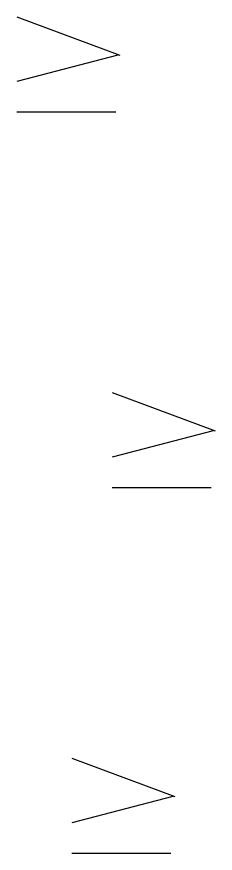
# Model space of a CAD drawing. Header units: millimetres. Extents: x 0 to 841, y 0 to 594.
# Drawn here: x 679.27 to 681.66, y 51.05 to 61.1 of the extents above; entities that cross this region are included whole.
import ezdxf

# ---------------------------------------------------------------- set-up
doc = ezdxf.new("R2010")
doc.units = ezdxf.units.MM
doc.header["$LTSCALE"] = 46.255
doc.layers.get('0').update_dxf_attribs({"linetype": 'CONTINUOUS'})

# ---------------------------------------------------------------- blocks, each defined once
blk = doc.blocks.new('SYM301_BL0', base_point=(680.553, 51.625))
at = {"color": 7, "linetype": 'CONTINUOUS'}
for p, q in [((679.933, 52.197), (681.172, 51.735)), ((681.148, 51.735), (679.933, 51.419)), ((679.933, 51.054), (681.124, 51.054))]:
    blk.add_line(p, q, dxfattribs=at)
blk = doc.blocks.new('SYM301_BL1', base_point=(681.039, 56.014))
at = {"color": 7, "linetype": 'CONTINUOUS'}
for p, q in [((680.419, 56.585), (681.659, 56.124)), ((681.634, 56.124), (680.419, 55.808)), ((680.419, 55.443), (681.61, 55.443))]:
    blk.add_line(p, q, dxfattribs=at)
blk = doc.blocks.new('SYM301_BL2', base_point=(679.891, 60.525))
at = {"color": 7, "linetype": 'CONTINUOUS'}
for p, q in [((679.272, 61.096), (680.511, 60.634)), ((680.487, 60.634), (679.272, 60.318)), ((679.272, 59.954), (680.462, 59.954))]:
    blk.add_line(p, q, dxfattribs=at)

msp = doc.modelspace()

# ---------------------------------------------------------------- block references
at = {"color": 7, "linetype": 'CONTINUOUS'}
for name, p in [('SYM301_BL2', (679.891, 60.525)), ('SYM301_BL1', (681.039, 56.014)), ('SYM301_BL0', (680.553, 51.625))]:
    msp.add_blockref(name, p, dxfattribs=at)

doc.saveas('drawing.dxf')
